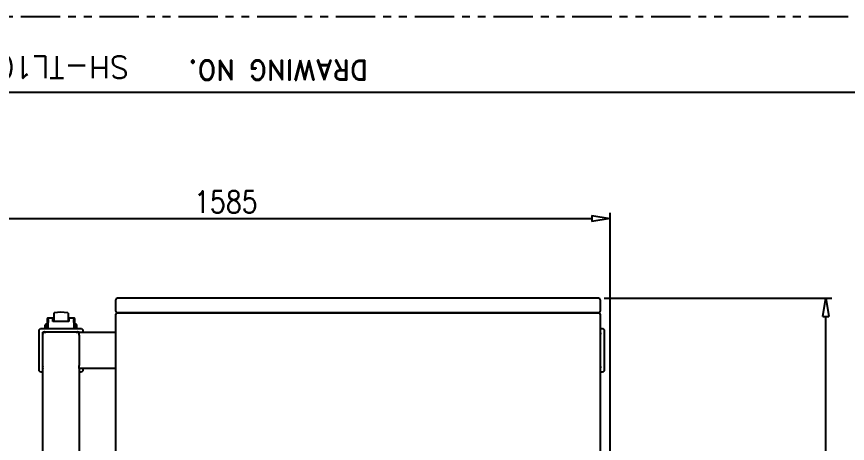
# Model space of a CAD drawing. Header units: millimetres. Extents: x 0 to 7722, y 0 to 5460.
# Drawn here: x 966 to 2680, y 4579 to 5460 of the extents above; entities that cross this region are included whole.
import ezdxf

# ---------------------------------------------------------------- set-up
doc = ezdxf.new("R2010")
doc.units = ezdxf.units.MM
doc.header["$LTSCALE"] = 5
doc.linetypes.add('PHANTOM', pattern=[2.5, 1.25, -0.25, 0.25, -0.25, 0.25, -0.25])
doc.layers.get('0').update_dxf_attribs({"linetype": 'CONTINUOUS'})
doc.layers.get('Defpoints').update_dxf_attribs({"linetype": 'CONTINUOUS'})
for name, color, linetype in [('BORDER', 90, 'CONTINUOUS'), ('BORDER_TXT', 130, 'CONTINUOUS'), ('VIEW_BNDS', 253, 'PHANTOM')]:
    doc.layers.add(name, color=color, linetype=linetype)
doc.styles.add('BORDER', font='ROMAND')
doc.styles.add('BORDER_TXT', font='ROMANS')
doc.styles.add('DIM', font='romans.shx', dxfattribs={"width": 0.85})
doc.styles.get("Standard").update_dxf_attribs({"font": 'romans_2.shx', "width": 0.85, "bigfont": 'fhg.shx'})
doc.dimstyles.new('KOCPSM$0', dxfattribs={"dimtxt": 3, "dimasz": 2.5, "dimexe": 0.8, "dimexo": 0.8, "dimgap": 0.8, "dimtad": 1, "dimdsep": 46, "dimtxsty": 'DIM', "dimblk": 'CLOSEDBLANK', "dimcen": 0, "dimclrd": 4, "dimclre": 4, "dimclrt": 7, "dimazin": 2, "dimtfac": 1, "dimtmove": 0, "dimatfit": 3, "dimldrblk": 'CLOSEDBLANK', "dimfxl": 1, "dimarcsym": 0})

# ---------------------------------------------------------------- blocks, each defined once
blk = doc.blocks.new('A2-BORDER')
at = {"layer": 'BORDER'}
blk.add_line((10, 408), (584, 408), dxfattribs=at)
at = {"layer": 'VIEW_BNDS'}
blk.add_line((0, 420), (594, 420), dxfattribs=at)
at = {"layer": 'BORDER', "color": 70, "style": 'BORDER'}
blk.add_text('DRAWING NO.', height=3.175, rotation=180, dxfattribs=at).set_placement((130.12, 413.08))
at = {"layer": 'BORDER_TXT', "style": 'BORDER_TXT'}
blk.add_attdef('PX-NUMBER', (92.14, 413.71), '', height=3.5, rotation=180, dxfattribs=at)
at = {"layer": 'BORDER_TXT'}
blk.add_attdef('VENDOR-JOB', (589, 12), '', height=3, rotation=90, dxfattribs=at)
blk = doc.blocks.new('_ClosedBlank')
at = {"color": 0, "linetype": 'ByBlock', "lineweight": -2}
for p, q in [((-1, 0.167), (0, 0)), ((-1, 0.167), (-1, -0.167)), ((0, 0), (-1, -0.167))]:
    blk.add_line(p, q, dxfattribs=at)
blk = doc.blocks.new('*D10')
at = {"color": 4, "linetype": 'ByBlock', "lineweight": -2, "transparency": 16777216}
for p, q in [((605.4, 4029.2), (605.4, 5055)), ((2190.4, 4539.5), (2190.4, 5055)), ((642.9, 5043), (2152.9, 5043))]:
    blk.add_line(p, q, dxfattribs=at)
at = {"layer": 'Defpoints', "color": 0, "transparency": 16777216}
for p in [(2190.4, 5043), (2190.4, 4527.5), (605.4, 4017.2)]:
    blk.add_point(p, dxfattribs=at)
at = {"color": 4, "lineweight": -2, "transparency": 16777216, "xscale": 37.5, "yscale": 37.5, "zscale": 37.5, "rotation": 180}
blk.add_blockref('_ClosedBlank', (605.4, 5043), dxfattribs=at)
at = {"color": 4, "lineweight": -2, "transparency": 16777216, "xscale": 37.5, "yscale": 37.5, "zscale": 37.5}
blk.add_blockref('_ClosedBlank', (2190.4, 5043), dxfattribs=at)
at = {"color": 7, "transparency": 16777216, "insert": (1397.9, 5077.5), "char_height": 45, "attachment_point": 5, "style": 'DIM'}
blk.add_mtext('1585', dxfattribs=at)
blk = doc.blocks.new('*D11')
at = {"color": 4, "linetype": 'ByBlock', "lineweight": -2, "transparency": 16777216}
for p, q in [((2178.4, 4878.5), (2647.4, 4878.5)), ((2635.4, 3154), (2635.4, 4841)), ((2404.4, 3116.5), (2647.4, 3116.5))]:
    blk.add_line(p, q, dxfattribs=at)
at = {"layer": 'Defpoints', "color": 0, "transparency": 16777216}
for p in [(2166.4, 4878.5), (2635.4, 4878.5), (2392.4, 3116.5)]:
    blk.add_point(p, dxfattribs=at)
at = {"color": 4, "lineweight": -2, "transparency": 16777216, "xscale": 37.5, "yscale": 37.5, "zscale": 37.5}
for p, rotation in [((2635.4, 4878.5), 90), ((2635.4, 3116.5), 270)]:
    blk.add_blockref('_ClosedBlank', p, dxfattribs=dict(at, rotation=rotation))
at = {"color": 7, "transparency": 16777216, "insert": (2600.9, 3997.5), "char_height": 45, "attachment_point": 5, "rotation": 90, "style": 'DIM'}
blk.add_mtext('1762', dxfattribs=at)

msp = doc.modelspace()

# ---------------------------------------------------------------- linework, layer by layer
for p, q in [((1170.431, 4874.483), (1170.431, 4852.483)), ((2166.431, 4878.483), (1174.431, 4878.483)), ((2170.431, 4852.483), (2170.431, 4874.483)), ((1029.931, 4815.983), (1029.931, 4836.983)), ((1030.931, 4837.983), (1041.431, 4837.983)), ((1031.431, 4834.42), (1031.431, 4828.242)), ((1041.431, 4837.983), (1041.431, 4837.517)), ((1041.431, 4830.656), (1041.431, 4837.517)), ((1043.431, 4847.453), (1043.431, 4830.656)), ((1072.431, 4847.453), (1072.431, 4830.656)), ((1074.431, 4837.517), (1074.431, 4837.983)), ((1074.431, 4837.983), (1084.931, 4837.983)), ((1074.431, 4837.517), (1074.431, 4830.656)), ((1084.431, 4828.242), (1084.431, 4834.42)), ((1085.931, 4836.983), (1085.931, 4815.983)), ((1170.431, 4844.483), (1170.431, 4532.483)), ((2166.431, 4848.483), (1174.431, 4848.483)), ((1174.431, 4848.483), (2166.431, 4848.483)), ((2170.431, 4532.483), (2170.431, 4844.483)), ((1012.931, 4812.983), (1015.931, 4815.983)), ((1015.931, 4815.983), (1099.931, 4815.983)), ((1024.931, 4822.983), (1024.931, 4815.983)), ((1027.931, 4824.983), (1027.931, 4815.983)), ((1028.431, 4824.983), (1027.931, 4824.983)), ((1028.431, 4825.983), (1028.431, 4815.983)), ((1029.931, 4825.983), (1028.431, 4825.983)), ((1031.431, 4815.983), (1031.431, 4828.242)), ((1074.431, 4830.656), (1041.431, 4830.656)), ((1084.431, 4828.242), (1084.431, 4815.983)), ((1085.931, 4826.233), (1087.431, 4826.233)), ((1087.431, 4815.983), (1087.431, 4826.233)), ((1087.431, 4824.983), (1087.931, 4824.983)), ((1087.931, 4815.983), (1087.931, 4824.983)), ((1090.931, 4815.983), (1090.931, 4822.983)), ((1099.931, 4815.983), (1102.931, 4812.983)), ((2170.431, 4815.983), (2174.931, 4815.983)), ((2174.931, 4815.983), (2177.931, 4812.983)), ((1012.931, 4728.983), (1012.931, 4812.983)), ((1020.431, 4808.483), (1026.831, 4808.483)), ((1020.431, 4528.483), (1020.431, 4808.483)), ((1089.031, 4808.483), (1026.831, 4808.483)), ((1089.031, 4808.483), (1095.431, 4808.483)), ((1095.431, 4802.083), (1095.431, 4808.483)), ((1095.431, 4808.483), (1170.431, 4808.483)), ((1095.431, 4802.083), (1095.431, 4739.883)), ((1102.931, 4812.983), (1102.931, 4808.483)), ((2177.931, 4812.983), (2177.931, 4728.983)), ((1015.931, 4725.983), (1012.931, 4728.983)), ((1095.431, 4733.483), (1095.431, 4739.883)), ((1170.431, 4733.483), (1095.431, 4733.483)), ((1095.431, 4733.483), (1095.431, 4528.483)), ((1102.931, 4728.983), (1099.931, 4725.983)), ((1102.931, 4733.483), (1102.931, 4728.983)), ((2177.931, 4728.983), (2174.931, 4725.983)), ((1020.431, 4725.983), (1015.931, 4725.983)), ((1099.931, 4725.983), (1095.431, 4725.983)), ((2174.931, 4725.983), (2170.431, 4725.983))]:
    msp.add_line(p, q)
for centre, radius, start, end in [((1174.431, 4874.483), 4, 90, 180), ((2166.431, 4874.483), 4, 0, 90), ((1057.931, 4759.483), 90, 81.27539, 98.72461), ((1174.431, 4852.483), 4, 180, 270), ((2166.431, 4852.483), 4, 270, 0), ((1030.931, 4836.983), 1, 90, 180), ((1044.431, 4847.453), 1, 98.72461, 180), ((1071.431, 4847.453), 1, 0, 81.27539), ((1084.931, 4836.983), 1, 0, 90), ((1174.431, 4844.483), 4, 90, 180), ((2166.431, 4844.483), 4, 0, 90), ((1027.761, 4821.988), 3, 86.753878, 160.626257), ((1088.101, 4821.988), 3, 19.373743, 93.246122), ((1022.931, 4805.983), 3.324, 138.782966, 221.217034), ((1022.931, 4805.983), 3.324, 48.782966, 131.217034), ((1092.931, 4805.983), 3.324, 48.782966, 131.217034), ((2167.931, 4805.983), 3.324, 318.782966, 41.217034), ((1022.931, 4735.983), 3.324, 138.782966, 221.217034), ((2167.931, 4735.983), 3.324, 318.782966, 41.217034)]:
    msp.add_arc(centre, radius, start, end)
for points, knots in [([(1031.431, 4834.42), (1031.431, 4834.696), (1031.465, 4834.956), (1031.624, 4835.705), (1031.842, 4836.195), (1032.361, 4836.994), (1032.66, 4837.304), (1032.931, 4837.517)], [1.498545005, 1.498545005, 1.498545005, 1.498545005, 1.632924175, 1.632924175, 1.94132889, 1.94132889, 2.249733604, 2.249733604, 2.249733604, 2.249733604]), ([(1082.931, 4837.517), (1083.11, 4837.376), (1083.307, 4837.189), (1083.679, 4836.734), (1083.853, 4836.467), (1084.108, 4835.962), (1084.22, 4835.685), (1084.382, 4835.076), (1084.431, 4834.744), (1084.431, 4834.42)], [0, 0, 0, 0, 0.203435678, 0.203435678, 0.406871357, 0.406871357, 0.577469365, 0.577469365, 0.748067373, 0.748067373, 0.748067373, 0.748067373])]:
    msp.add_open_spline(points, degree=3, knots=knots)

# ---------------------------------------------------------------- block references
ref = msp.add_blockref('A2-BORDER', (0, 0), dxfattribs=dict(xscale=13, yscale=13, zscale=13))
ref.add_attrib('PX-NUMBER', 'SH-TL101829-SUB-501', (1197.765, 5378.295), dxfattribs={"layer": 'BORDER_TXT', "height": 45.5, "rotation": 180, "style": 'BORDER_TXT'})

# ---------------------------------------------------------------- dimensions: what is measured, and where the dimension line sits
dim = msp.add_linear_dim(base=(2190.431, 5043.009), p1=(605.431, 4017.214), p2=(2190.431, 4527.483), dimstyle='KOCPSM$0', override={"dimscale": 15, "dimfxl": 0.8, "dimarcsym": 1})
dim.commit()
dim.dimension.update_dxf_attribs({"geometry": '*D10', "text_midpoint": (1397.931, 5077.509)})
dim = msp.add_linear_dim(base=(2635.353, 4878.483), p1=(2392.431, 3116.483), p2=(2166.431, 4878.483), angle=90, dimstyle='KOCPSM$0', override={"dimscale": 15, "dimfxl": 0.8, "dimarcsym": 1})
dim.commit()
dim.dimension.update_dxf_attribs({"geometry": '*D11', "text_midpoint": (2600.853, 3997.483)})

doc.saveas('drawing.dxf')
